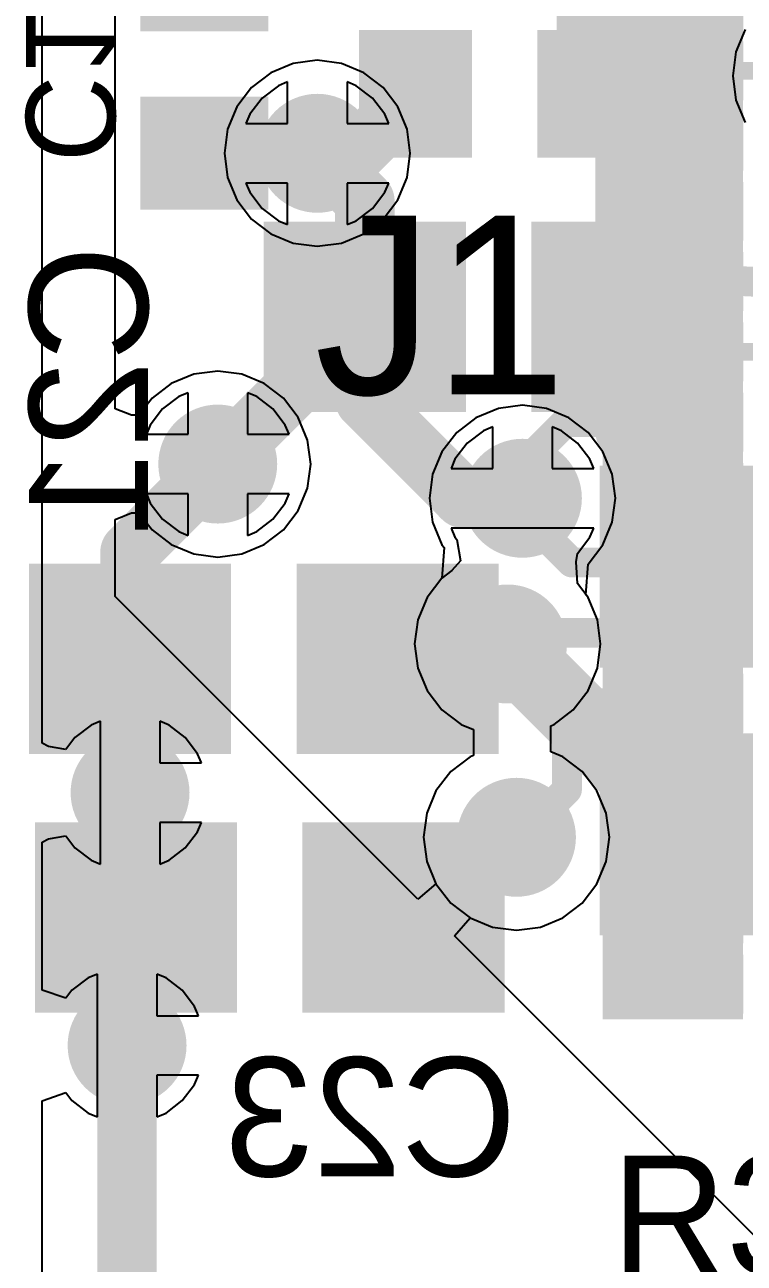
# Model space of a CAD drawing. Header units: millimetres. Extents: x 4.73 to 7.73, y 2.83 to 6.27.
# Drawn here: x 5.1046 to 5.3466, y 3.2408 to 3.6572 of the extents above; entities that cross this region are included whole.
import ezdxf

# ---------------------------------------------------------------- set-up
doc = ezdxf.new("R2010")
doc.units = ezdxf.units.MM
doc.header["$MEASUREMENT"] = 0
for name, color, linetype in [('BottomLayer', 5, 'Continuous'), ('BottomOverlay', 54, 'Continuous'), ('BottomPaste', 16, 'Continuous'), ('BottomSolder', 6, 'Continuous'), ('MidLayer1', 16, 'Continuous'), ('MidLayer2', 76, 'Continuous'), ('MultiLayer', 9, 'Continuous'), ('TopLayer', 1, 'Continuous'), ('TopOverlay', 2, 'Continuous'), ('TopPaste', 8, 'Continuous'), ('TopSolder', 216, 'Continuous')]:
    doc.layers.add(name, color=color, linetype=linetype)

msp = doc.modelspace()

# ---------------------------------------------------------------- linework, layer by layer
at = {"layer": 'BottomLayer'}
for points, const_width in [([(5.296, 3.634), (5.296, 3.70451)], 0.025), ([(5.216, 3.614), (5.236, 3.634)], 0.02), ([(5.296, 3.634), (5.309, 3.621)], 0.025), ([(5.309, 3.559), (5.309, 3.621)], 0.025), ([(5.165, 3.614), (5.203, 3.614)], 0.02), ([(5.203, 3.614), (5.216, 3.614)], 0.02), ([(5.203, 3.614), (5.219, 3.598)], 0.02), ([(5.219, 3.559), (5.219, 3.598)], 0.02), ([(5.1695, 3.5095), (5.219, 3.559)], 0.02), ([(5.219, 3.531), (5.219, 3.559)], 0.02), ([(5.309, 3.521), (5.309, 3.559)], 0.025), ([(5.219, 3.531), (5.252, 3.498)], 0.02), ([(5.309, 3.521), (5.33, 3.5)], 0.025), ([(5.14, 3.48), (5.1695, 3.5095)], 0.02), ([(5.33, 3.475), (5.33, 3.5)], 0.025), ([(5.252, 3.498), (5.272, 3.498)], 0.02), ([(5.14, 3.444), (5.14, 3.48)], 0.02), ([(5.33, 3.475), (5.383, 3.475)], 0.025), ([(5.267, 3.448), (5.267, 3.449)], 0.025), ([(5.267, 3.448), (5.33, 3.385)], 0.025), ([(5.14, 3.399), (5.14, 3.444)], 0.02), ([(5.14, 3.314), (5.14, 3.399)], 0.02), ([(5.139, 3.201), (5.139, 3.314)], 0.02)]:
    msp.add_lwpolyline(points, dxfattribs=dict(at, const_width=const_width))
for points, const_width in [([(5.231, 3.634, 1), (5.241, 3.634, 1)], 0.01), ([(5.28975, 3.634, 1), (5.30225, 3.634, 1)], 0.0125), ([(5.28975, 3.634, 1), (5.30225, 3.634, 1)], 0.0125), ([(5.30275, 3.621, 1), (5.31525, 3.621, 1)], 0.0125), ([(5.30275, 3.621, 1), (5.31525, 3.621, 1)], 0.0125), ([(5.195, 3.614, 1), (5.211, 3.614, 1)], 0.016), ([(5.16, 3.614, 1), (5.17, 3.614, 1)], 0.01), ([(5.198, 3.614, 1), (5.208, 3.614, 1)], 0.01), ([(5.198, 3.614, 1), (5.208, 3.614, 1)], 0.01), ([(5.198, 3.614, 1), (5.208, 3.614, 1)], 0.01), ([(5.211, 3.614, 1), (5.221, 3.614, 1)], 0.01), ([(5.211, 3.614, 1), (5.221, 3.614, 1)], 0.01), ([(5.214, 3.598, 1), (5.224, 3.598, 1)], 0.01), ([(5.214, 3.598, 1), (5.224, 3.598, 1)], 0.01), ([(5.214, 3.559, 1), (5.224, 3.559, 1)], 0.01), ([(5.214, 3.559, 1), (5.224, 3.559, 1)], 0.01), ([(5.214, 3.559, 1), (5.224, 3.559, 1)], 0.01), ([(5.30275, 3.559, 1), (5.31525, 3.559, 1)], 0.0125), ([(5.30275, 3.559, 1), (5.31525, 3.559, 1)], 0.0125), ([(5.214, 3.531, 1), (5.224, 3.531, 1)], 0.01), ([(5.214, 3.531, 1), (5.224, 3.531, 1)], 0.01), ([(5.30275, 3.521, 1), (5.31525, 3.521, 1)], 0.0125), ([(5.30275, 3.521, 1), (5.31525, 3.521, 1)], 0.0125), ([(5.1615, 3.5095, 1), (5.1775, 3.5095, 1)], 0.016), ([(5.1645, 3.5095, 1), (5.1745, 3.5095, 1)], 0.01), ([(5.1645, 3.5095, 1), (5.1745, 3.5095, 1)], 0.01), ([(5.264, 3.498, 1), (5.28, 3.498, 1)], 0.016), ([(5.32375, 3.5, 1), (5.33625, 3.5, 1)], 0.0125), ([(5.32375, 3.5, 1), (5.33625, 3.5, 1)], 0.0125), ([(5.247, 3.498, 1), (5.257, 3.498, 1)], 0.01), ([(5.247, 3.498, 1), (5.257, 3.498, 1)], 0.01), ([(5.267, 3.498, 1), (5.277, 3.498, 1)], 0.01), ([(5.135, 3.48, 1), (5.145, 3.48, 1)], 0.01), ([(5.135, 3.48, 1), (5.145, 3.48, 1)], 0.01), ([(5.32375, 3.475, 1), (5.33625, 3.475, 1)], 0.0125), ([(5.32375, 3.475, 1), (5.33625, 3.475, 1)], 0.0125), ([(5.259, 3.449, 1), (5.275, 3.449, 1)], 0.016), ([(5.26075, 3.449, 1), (5.27325, 3.449, 1)], 0.0125), ([(5.26075, 3.448, 1), (5.27325, 3.448, 1)], 0.0125), ([(5.26075, 3.448, 1), (5.27325, 3.448, 1)], 0.0125), ([(5.135, 3.444, 1), (5.145, 3.444, 1)], 0.01), ([(5.135, 3.444, 1), (5.145, 3.444, 1)], 0.01), ([(5.132, 3.399, 1), (5.148, 3.399, 1)], 0.016), ([(5.135, 3.399, 1), (5.145, 3.399, 1)], 0.01), ([(5.135, 3.399, 1), (5.145, 3.399, 1)], 0.01), ([(5.262, 3.384, 1), (5.278, 3.384, 1)], 0.016), ([(5.32375, 3.385, 1), (5.33625, 3.385, 1)], 0.0125), ([(5.131, 3.314, 1), (5.147, 3.314, 1)], 0.016), ([(5.134, 3.314, 1), (5.144, 3.314, 1)], 0.01), ([(5.135, 3.314, 1), (5.145, 3.314, 1)], 0.01)]:
    msp.add_lwpolyline(points, format="xyb", close=True, dxfattribs=dict(at, const_width=const_width))
for points in [[(5.221, 3.6165), (5.251, 3.6165), (5.221, 3.6515), (5.251, 3.6515)], [(5.281, 3.6165), (5.311, 3.6165), (5.281, 3.6515), (5.311, 3.6515)], [(5.1825, 3.599), (5.1825, 3.629), (5.1475, 3.599), (5.1475, 3.629)], [(5.249, 3.587), (5.189, 3.587), (5.249, 3.531), (5.189, 3.531)], [(5.339, 3.587), (5.279, 3.587), (5.339, 3.531), (5.279, 3.531)], [(5.358, 3.445), (5.358, 3.505), (5.302, 3.445), (5.302, 3.505)], [(5.17, 3.472), (5.11, 3.472), (5.17, 3.416), (5.11, 3.416)], [(5.26, 3.472), (5.2, 3.472), (5.26, 3.416), (5.2, 3.416)], [(5.358, 3.355), (5.358, 3.415), (5.302, 3.355), (5.302, 3.415)], [(5.172, 3.385), (5.112, 3.385), (5.172, 3.329), (5.112, 3.329)], [(5.262, 3.385), (5.202, 3.385), (5.262, 3.329), (5.202, 3.329)]]:
    msp.add_solid(points, dxfattribs=at)
at = {"layer": 'BottomOverlay', "const_width": 0.01}
for points in [[(5.319, 3.659), (5.336, 3.67)], [(5.346, 3.571), (5.39289, 3.56859)]]:
    msp.add_lwpolyline(points, dxfattribs=at)
at = {"layer": 'BottomOverlay', "const_width": 0.005}
for points in [[(5.3165, 3.659, 1), (5.3215, 3.659, 1)], [(5.3435, 3.571, 1), (5.3485, 3.571, 1)]]:
    msp.add_lwpolyline(points, format="xyb", close=True, dxfattribs=at)
at = {"layer": 'BottomPaste'}
for points in [[(5.221, 3.6165), (5.251, 3.6165), (5.221, 3.6515), (5.251, 3.6515)], [(5.281, 3.6165), (5.311, 3.6165), (5.281, 3.6515), (5.311, 3.6515)], [(5.1825, 3.599), (5.1825, 3.629), (5.1475, 3.599), (5.1475, 3.629)], [(5.249, 3.587), (5.189, 3.587), (5.249, 3.531), (5.189, 3.531)], [(5.339, 3.587), (5.279, 3.587), (5.339, 3.531), (5.279, 3.531)], [(5.358, 3.445), (5.358, 3.505), (5.302, 3.445), (5.302, 3.505)], [(5.17, 3.472), (5.11, 3.472), (5.17, 3.416), (5.11, 3.416)], [(5.26, 3.472), (5.2, 3.472), (5.26, 3.416), (5.2, 3.416)], [(5.358, 3.355), (5.358, 3.415), (5.302, 3.355), (5.302, 3.415)], [(5.172, 3.385), (5.112, 3.385), (5.172, 3.329), (5.112, 3.329)], [(5.262, 3.385), (5.202, 3.385), (5.262, 3.329), (5.202, 3.329)]]:
    msp.add_solid(points, dxfattribs=at)
at = {"layer": 'BottomSolder', "const_width": 0.02}
for points in [[(5.193, 3.614, 1), (5.213, 3.614, 1)], [(5.1595, 3.5095, 1), (5.1795, 3.5095, 1)], [(5.262, 3.498, 1), (5.282, 3.498, 1)], [(5.257, 3.449, 1), (5.277, 3.449, 1)], [(5.13, 3.399, 1), (5.15, 3.399, 1)], [(5.26, 3.384, 1), (5.28, 3.384, 1)], [(5.129, 3.314, 1), (5.149, 3.314, 1)]]:
    msp.add_lwpolyline(points, format="xyb", close=True, dxfattribs=at)
at = {"layer": 'BottomSolder'}
for points in [[(5.1865, 3.655), (5.1865, 3.693), (5.1435, 3.655), (5.1435, 3.693)], [(5.217, 3.6125), (5.255, 3.6125), (5.217, 3.6555), (5.255, 3.6555)], [(5.277, 3.6125), (5.315, 3.6125), (5.277, 3.6555), (5.315, 3.6555)], [(5.1865, 3.595), (5.1865, 3.633), (5.1435, 3.595), (5.1435, 3.633)], [(5.253, 3.591), (5.185, 3.591), (5.253, 3.527), (5.185, 3.527)], [(5.343, 3.591), (5.275, 3.591), (5.343, 3.527), (5.275, 3.527)], [(5.362, 3.441), (5.362, 3.509), (5.298, 3.441), (5.298, 3.509)], [(5.174, 3.476), (5.106, 3.476), (5.174, 3.412), (5.106, 3.412)], [(5.264, 3.476), (5.196, 3.476), (5.264, 3.412), (5.196, 3.412)], [(5.362, 3.351), (5.362, 3.419), (5.298, 3.351), (5.298, 3.419)], [(5.176, 3.389), (5.108, 3.389), (5.176, 3.325), (5.108, 3.325)], [(5.266, 3.389), (5.198, 3.389), (5.266, 3.325), (5.198, 3.325)]]:
    msp.add_solid(points, dxfattribs=at)
at = {"layer": 'MidLayer1'}
for p, q in [((5.11039, 3.41567), (5.11039, 4.05961)), ((5.34692, 3.65563), (5.3438, 3.64809)), ((5.3438, 3.64809), (5.34273, 3.64)), ((5.34273, 3.64), (5.3438, 3.63191)), ((5.18989, 3.63671), (5.18446, 3.63254)), ((5.193, 3.638), (5.18989, 3.63671)), ((5.193, 3.624), (5.193, 3.638)), ((5.21611, 3.63671), (5.213, 3.638)), ((5.213, 3.638), (5.213, 3.624)), ((5.22154, 3.63254), (5.21611, 3.63671)), ((5.18446, 3.63254), (5.18029, 3.62711)), ((5.22571, 3.62711), (5.22154, 3.63254)), ((5.3438, 3.63191), (5.34692, 3.62437)), ((5.18029, 3.62711), (5.179, 3.624)), ((5.179, 3.624), (5.193, 3.624)), ((5.213, 3.624), (5.227, 3.624)), ((5.227, 3.624), (5.22571, 3.62711)), ((5.193, 3.604), (5.179, 3.604)), ((5.179, 3.604), (5.18029, 3.60089)), ((5.193, 3.59), (5.193, 3.604)), ((5.227, 3.604), (5.213, 3.604)), ((5.213, 3.604), (5.213, 3.59)), ((5.22571, 3.60089), (5.227, 3.604)), ((5.18029, 3.60089), (5.18446, 3.59546)), ((5.22154, 3.59546), (5.22571, 3.60089)), ((5.18446, 3.59546), (5.18989, 3.59129)), ((5.21611, 3.59129), (5.22154, 3.59546)), ((5.18989, 3.59129), (5.193, 3.59)), ((5.213, 3.59), (5.21611, 3.59129)), ((5.15639, 3.53221), (5.15096, 3.52804)), ((5.1595, 3.5335), (5.15639, 3.53221)), ((5.1595, 3.5195), (5.1595, 3.5335)), ((5.18261, 3.53221), (5.1795, 3.5335)), ((5.1795, 3.5335), (5.1795, 3.5195)), ((5.18804, 3.52804), (5.18261, 3.53221)), ((5.15096, 3.52804), (5.14679, 3.52261)), ((5.19221, 3.52261), (5.18804, 3.52804)), ((5.14679, 3.52261), (5.1455, 3.5195)), ((5.1455, 3.5195), (5.1595, 3.5195)), ((5.1795, 3.5195), (5.1935, 3.5195)), ((5.1935, 3.5195), (5.19221, 3.52261)), ((5.25889, 3.52071), (5.25346, 3.51654)), ((5.262, 3.522), (5.25889, 3.52071)), ((5.262, 3.508), (5.262, 3.522)), ((5.28511, 3.52071), (5.282, 3.522)), ((5.282, 3.522), (5.282, 3.508)), ((5.29054, 3.51654), (5.28511, 3.52071)), ((5.25346, 3.51654), (5.24929, 3.51111)), ((5.29471, 3.51111), (5.29054, 3.51654)), ((5.24929, 3.51111), (5.248, 3.508)), ((5.296, 3.508), (5.29471, 3.51111)), ((5.248, 3.508), (5.262, 3.508)), ((5.282, 3.508), (5.296, 3.508)), ((5.1595, 3.4995), (5.1455, 3.4995)), ((5.1455, 3.4995), (5.14679, 3.49639)), ((5.1595, 3.4855), (5.1595, 3.4995)), ((5.1935, 3.4995), (5.1795, 3.4995)), ((5.1795, 3.4995), (5.1795, 3.4855)), ((5.19221, 3.49639), (5.1935, 3.4995)), ((5.14679, 3.49639), (5.15096, 3.49096)), ((5.18804, 3.49096), (5.19221, 3.49639)), ((5.15096, 3.49096), (5.15639, 3.48679)), ((5.18261, 3.48679), (5.18804, 3.49096)), ((5.15639, 3.48679), (5.1595, 3.4855)), ((5.1795, 3.4855), (5.18261, 3.48679)), ((5.296, 3.488), (5.248, 3.488)), ((5.248, 3.488), (5.24929, 3.48489)), ((5.29471, 3.48489), (5.296, 3.488)), ((5.24929, 3.48489), (5.24988, 3.48412)), ((5.24988, 3.48412), (5.2512, 3.47696)), ((5.29054, 3.47946), (5.29471, 3.48489)), ((5.29006, 3.47662), (5.29054, 3.47946)), ((5.24825, 3.47369), (5.24489, 3.47111)), ((5.2512, 3.47696), (5.24825, 3.47369)), ((5.29048, 3.46932), (5.29006, 3.47662)), ((5.24489, 3.47111), (5.23992, 3.46463)), ((5.29408, 3.46463), (5.29048, 3.46932)), ((5.23992, 3.46463), (5.2368, 3.45709)), ((5.2972, 3.45709), (5.29408, 3.46463)), ((5.2368, 3.45709), (5.23573, 3.449)), ((5.29827, 3.449), (5.2972, 3.45709)), ((5.23573, 3.449), (5.2368, 3.44091)), ((5.2972, 3.44091), (5.29827, 3.449)), ((5.2368, 3.44091), (5.23992, 3.43337)), ((5.29408, 3.43337), (5.2972, 3.44091)), ((5.23992, 3.43337), (5.24489, 3.42689)), ((5.28911, 3.42689), (5.29408, 3.43337)), ((5.24489, 3.42689), (5.25137, 3.42192)), ((5.28263, 3.42192), (5.28911, 3.42689)), ((5.12689, 3.42171), (5.12146, 3.41754)), ((5.13, 3.423), (5.12689, 3.42171)), ((5.13, 3.399), (5.13, 3.423)), ((5.15311, 3.42171), (5.15, 3.423)), ((5.15, 3.423), (5.15, 3.409)), ((5.15854, 3.41754), (5.15311, 3.42171)), ((5.25137, 3.42192), (5.2555, 3.42021)), ((5.2555, 3.42021), (5.2555, 3.41155)), ((5.2815, 3.42145), (5.28263, 3.42192)), ((5.2815, 3.41279), (5.2815, 3.42145)), ((5.11255, 3.41456), (5.11039, 3.41567)), ((5.12146, 3.41754), (5.11839, 3.41355)), ((5.16271, 3.41211), (5.15854, 3.41754)), ((5.11839, 3.41355), (5.11255, 3.41456)), ((5.164, 3.409), (5.16271, 3.41211)), ((5.25437, 3.41108), (5.24789, 3.40611)), ((5.2555, 3.41155), (5.25437, 3.41108)), ((5.28563, 3.41108), (5.2815, 3.41279)), ((5.29211, 3.40611), (5.28563, 3.41108)), ((5.15, 3.409), (5.164, 3.409)), ((5.24789, 3.40611), (5.24292, 3.39963)), ((5.29708, 3.39963), (5.29211, 3.40611)), ((5.13, 3.375), (5.13, 3.399)), ((5.24292, 3.39963), (5.2398, 3.39209)), ((5.3002, 3.39209), (5.29708, 3.39963)), ((5.2398, 3.39209), (5.23873, 3.384)), ((5.30127, 3.384), (5.3002, 3.39209)), ((5.164, 3.389), (5.15, 3.389)), ((5.15, 3.389), (5.15, 3.375)), ((5.15854, 3.38046), (5.16271, 3.38589)), ((5.16271, 3.38589), (5.164, 3.389)), ((5.11039, 3.38233), (5.11255, 3.38344)), ((5.11039, 3.33257), (5.11039, 3.38233)), ((5.11255, 3.38344), (5.11839, 3.38445)), ((5.11839, 3.38445), (5.12146, 3.38046)), ((5.23873, 3.384), (5.2398, 3.37591)), ((5.3002, 3.37591), (5.30127, 3.384)), ((5.12146, 3.38046), (5.12689, 3.37629)), ((5.15311, 3.37629), (5.15854, 3.38046)), ((5.12689, 3.37629), (5.13, 3.375)), ((5.15, 3.375), (5.15311, 3.37629)), ((5.2398, 3.37591), (5.24292, 3.36837)), ((5.29708, 3.36837), (5.3002, 3.37591)), ((5.24292, 3.36837), (5.24789, 3.36189)), ((5.29211, 3.36189), (5.29708, 3.36837)), ((5.24789, 3.36189), (5.25437, 3.35692)), ((5.28563, 3.35692), (5.29211, 3.36189)), ((5.25437, 3.35692), (5.26191, 3.3538)), ((5.27809, 3.3538), (5.28563, 3.35692)), ((5.26191, 3.3538), (5.27, 3.35273)), ((5.27, 3.35273), (5.27809, 3.3538)), ((5.12589, 3.33671), (5.12046, 3.33254)), ((5.129, 3.338), (5.12589, 3.33671)), ((5.129, 3.314), (5.129, 3.338)), ((5.15211, 3.33671), (5.149, 3.338)), ((5.149, 3.338), (5.149, 3.324)), ((5.15754, 3.33254), (5.15211, 3.33671)), ((5.11839, 3.32985), (5.11039, 3.33257)), ((5.12046, 3.33254), (5.11839, 3.32985)), ((5.16171, 3.32711), (5.15754, 3.33254)), ((5.149, 3.324), (5.163, 3.324)), ((5.163, 3.324), (5.16171, 3.32711)), ((5.129, 3.29), (5.129, 3.314)), ((5.163, 3.304), (5.149, 3.304)), ((5.149, 3.304), (5.149, 3.29)), ((5.16171, 3.30089), (5.163, 3.304)), ((5.15754, 3.29546), (5.16171, 3.30089)), ((5.11039, 3.29543), (5.11839, 3.29815)), ((5.11039, 3.19329), (5.11039, 3.29543)), ((5.11839, 3.29815), (5.12046, 3.29546)), ((5.12046, 3.29546), (5.12589, 3.29129)), ((5.15211, 3.29129), (5.15754, 3.29546)), ((5.12589, 3.29129), (5.129, 3.29)), ((5.149, 3.29), (5.15211, 3.29129))]:
    msp.add_line(p, q, dxfattribs=at)
at = {"layer": 'MidLayer1', "const_width": 0.016}
for points in [[(5.195, 3.614, 1), (5.211, 3.614, 1)], [(5.1615, 3.5095, 1), (5.1775, 3.5095, 1)], [(5.264, 3.498, 1), (5.28, 3.498, 1)], [(5.259, 3.449, 1), (5.275, 3.449, 1)], [(5.132, 3.399, 1), (5.148, 3.399, 1)], [(5.262, 3.384, 1), (5.278, 3.384, 1)], [(5.131, 3.314, 1), (5.147, 3.314, 1)]]:
    msp.add_lwpolyline(points, format="xyb", close=True, dxfattribs=at)
at = {"layer": 'MidLayer2'}
for p, q in [((5.135, 3.52812), (5.135, 3.704)), ((5.34692, 3.65563), (5.3438, 3.64809)), ((5.3438, 3.64809), (5.34273, 3.64)), ((5.19491, 3.6442), (5.18737, 3.64108)), ((5.203, 3.64527), (5.19491, 3.6442)), ((5.21109, 3.6442), (5.203, 3.64527)), ((5.21863, 3.64108), (5.21109, 3.6442)), ((5.18737, 3.64108), (5.18089, 3.63611)), ((5.22511, 3.63611), (5.21863, 3.64108)), ((5.34273, 3.64), (5.3438, 3.63191)), ((5.18089, 3.63611), (5.17592, 3.62963)), ((5.23008, 3.62963), (5.22511, 3.63611)), ((5.3438, 3.63191), (5.34692, 3.62437)), ((5.17592, 3.62963), (5.1728, 3.62209)), ((5.2332, 3.62209), (5.23008, 3.62963)), ((5.1728, 3.62209), (5.17173, 3.614)), ((5.23427, 3.614), (5.2332, 3.62209)), ((5.17173, 3.614), (5.1728, 3.60591)), ((5.2332, 3.60591), (5.23427, 3.614)), ((5.1728, 3.60591), (5.17592, 3.59837)), ((5.23008, 3.59837), (5.2332, 3.60591)), ((5.17592, 3.59837), (5.18089, 3.59189)), ((5.22511, 3.59189), (5.23008, 3.59837)), ((5.18089, 3.59189), (5.18737, 3.58692)), ((5.21863, 3.58692), (5.22511, 3.59189)), ((5.18737, 3.58692), (5.19491, 3.5838)), ((5.21109, 3.5838), (5.21863, 3.58692)), ((5.19491, 3.5838), (5.203, 3.58273)), ((5.203, 3.58273), (5.21109, 3.5838)), ((5.1695, 3.54077), (5.16141, 3.5397)), ((5.17759, 3.5397), (5.1695, 3.54077)), ((5.15387, 3.53658), (5.14739, 3.53161)), ((5.16141, 3.5397), (5.15387, 3.53658)), ((5.18513, 3.53658), (5.17759, 3.5397)), ((5.19161, 3.53161), (5.18513, 3.53658)), ((5.14739, 3.53161), (5.143, 3.52589)), ((5.19658, 3.52513), (5.19161, 3.53161)), ((5.14047, 3.52592), (5.135, 3.52812)), ((5.26391, 3.5282), (5.25637, 3.52508)), ((5.272, 3.52927), (5.26391, 3.5282)), ((5.28009, 3.5282), (5.272, 3.52927)), ((5.28763, 3.52508), (5.28009, 3.5282)), ((5.143, 3.52589), (5.14047, 3.52592)), ((5.1997, 3.51759), (5.19658, 3.52513)), ((5.25637, 3.52508), (5.24989, 3.52011)), ((5.29411, 3.52011), (5.28763, 3.52508)), ((5.24989, 3.52011), (5.24492, 3.51363)), ((5.29908, 3.51363), (5.29411, 3.52011)), ((5.20077, 3.5095), (5.1997, 3.51759)), ((5.24492, 3.51363), (5.2418, 3.50609)), ((5.3022, 3.50609), (5.29908, 3.51363)), ((5.1997, 3.50141), (5.20077, 3.5095)), ((5.2418, 3.50609), (5.24073, 3.498)), ((5.30327, 3.498), (5.3022, 3.50609)), ((5.19658, 3.49387), (5.1997, 3.50141)), ((5.24073, 3.498), (5.2418, 3.48991)), ((5.3022, 3.48991), (5.30327, 3.498)), ((5.135, 3.49088), (5.14047, 3.49308)), ((5.135, 3.465), (5.135, 3.49088)), ((5.14047, 3.49308), (5.143, 3.49311)), ((5.143, 3.49311), (5.14739, 3.48739)), ((5.19161, 3.48739), (5.19658, 3.49387)), ((5.2418, 3.48991), (5.24492, 3.48237)), ((5.29908, 3.48237), (5.3022, 3.48991)), ((5.14739, 3.48739), (5.15387, 3.48242)), ((5.18513, 3.48242), (5.19161, 3.48739)), ((5.15387, 3.48242), (5.16141, 3.4793)), ((5.17759, 3.4793), (5.18513, 3.48242)), ((5.24562, 3.48145), (5.24489, 3.47111)), ((5.24492, 3.48237), (5.24562, 3.48145)), ((5.29411, 3.47589), (5.29908, 3.48237)), ((5.16141, 3.4793), (5.1695, 3.47823)), ((5.1695, 3.47823), (5.17759, 3.4793)), ((5.29338, 3.46555), (5.29411, 3.47589)), ((5.24489, 3.47111), (5.23992, 3.46463)), ((5.195, 3.405), (5.135, 3.465)), ((5.29408, 3.46463), (5.29338, 3.46555)), ((5.23992, 3.46463), (5.2368, 3.45709)), ((5.2972, 3.45709), (5.29408, 3.46463)), ((5.2368, 3.45709), (5.23573, 3.449)), ((5.29827, 3.449), (5.2972, 3.45709)), ((5.23573, 3.449), (5.2368, 3.44091)), ((5.2972, 3.44091), (5.29827, 3.449)), ((5.2368, 3.44091), (5.23992, 3.43337)), ((5.29408, 3.43337), (5.2972, 3.44091)), ((5.23992, 3.43337), (5.24489, 3.42689)), ((5.28911, 3.42689), (5.29408, 3.43337)), ((5.24489, 3.42689), (5.25137, 3.42192)), ((5.28263, 3.42192), (5.28911, 3.42689)), ((5.25137, 3.42192), (5.2555, 3.42021)), ((5.2555, 3.42021), (5.2555, 3.41155)), ((5.2815, 3.42145), (5.28263, 3.42192)), ((5.2815, 3.41279), (5.2815, 3.42145)), ((5.25437, 3.41108), (5.24789, 3.40611)), ((5.2555, 3.41155), (5.25437, 3.41108)), ((5.28563, 3.41108), (5.2815, 3.41279)), ((5.29211, 3.40611), (5.28563, 3.41108)), ((5.23681, 3.36319), (5.195, 3.405)), ((5.24789, 3.40611), (5.24292, 3.39963)), ((5.29708, 3.39963), (5.29211, 3.40611)), ((5.24292, 3.39963), (5.2398, 3.39209)), ((5.3002, 3.39209), (5.29708, 3.39963)), ((5.2398, 3.39209), (5.23873, 3.384)), ((5.30127, 3.384), (5.3002, 3.39209)), ((5.23873, 3.384), (5.2398, 3.37591)), ((5.3002, 3.37591), (5.30127, 3.384)), ((5.2398, 3.37591), (5.24292, 3.36837)), ((5.29708, 3.36837), (5.3002, 3.37591)), ((5.24292, 3.36837), (5.23681, 3.36319)), ((5.29211, 3.36189), (5.29708, 3.36837)), ((5.28563, 3.35692), (5.29211, 3.36189)), ((5.24919, 3.35081), (5.25437, 3.35692)), ((5.25437, 3.35692), (5.26191, 3.3538)), ((5.27809, 3.3538), (5.28563, 3.35692)), ((5.26191, 3.3538), (5.27, 3.35273)), ((5.27, 3.35273), (5.27809, 3.3538)), ((5.565, 3.035), (5.24919, 3.35081))]:
    msp.add_line(p, q, dxfattribs=at)
at = {"layer": 'MidLayer2', "const_width": 0.016}
for points in [[(5.195, 3.614, 1), (5.211, 3.614, 1)], [(5.1615, 3.5095, 1), (5.1775, 3.5095, 1)], [(5.264, 3.498, 1), (5.28, 3.498, 1)], [(5.259, 3.449, 1), (5.275, 3.449, 1)], [(5.132, 3.399, 1), (5.148, 3.399, 1)], [(5.262, 3.384, 1), (5.278, 3.384, 1)], [(5.131, 3.314, 1), (5.147, 3.314, 1)]]:
    msp.add_lwpolyline(points, format="xyb", close=True, dxfattribs=at)
at = {"layer": 'MultiLayer', "const_width": 0.016}
for points in [[(5.195, 3.614, 1), (5.211, 3.614, 1)], [(5.1615, 3.5095, 1), (5.1775, 3.5095, 1)], [(5.264, 3.498, 1), (5.28, 3.498, 1)], [(5.259, 3.449, 1), (5.275, 3.449, 1)], [(5.132, 3.399, 1), (5.148, 3.399, 1)], [(5.262, 3.384, 1), (5.278, 3.384, 1)], [(5.131, 3.314, 1), (5.147, 3.314, 1)]]:
    msp.add_lwpolyline(points, format="xyb", close=True, dxfattribs=at)
at = {"layer": 'TopLayer'}
for points, const_width in [([(5.32264, 3.64173), (5.37227, 3.64173)], 0.006), ([(5.32264, 3.54724), (5.38276, 3.54724)], 0.006), ([(5.264, 3.501), (5.28662, 3.52362)], 0.01), ([(5.28662, 3.52362), (5.32264, 3.52362)], 0.01), ([(5.264, 3.501), (5.28862, 3.47638)], 0.01), ([(5.32264, 3.5), (5.347, 3.5)], 0.006), ([(5.347, 3.5), (5.36, 3.487)], 0.006), ([(5.28862, 3.47638), (5.32264, 3.47638)], 0.01), ([(5.267, 3.449), (5.27076, 3.45276)], 0.01), ([(5.27076, 3.45276), (5.32264, 3.45276)], 0.01), ([(5.287, 3.418), (5.29813, 3.42913)], 0.01), ([(5.29813, 3.42913), (5.32264, 3.42913)], 0.01), ([(5.287, 3.4), (5.287, 3.418)], 0.01), ([(5.271, 3.384), (5.287, 3.4)], 0.01), ([(5.27, 3.384), (5.271, 3.384)], 0.01)]:
    msp.add_lwpolyline(points, dxfattribs=dict(at, const_width=const_width))
for points, const_width in [([(5.32114, 3.64173, 1), (5.32414, 3.64173, 1)], 0.003), ([(5.195, 3.614, 1), (5.211, 3.614, 1)], 0.016), ([(5.32114, 3.54724, 1), (5.32414, 3.54724, 1)], 0.003), ([(5.28412, 3.52362, 1), (5.28912, 3.52362, 1)], 0.005), ([(5.28412, 3.52362, 1), (5.28912, 3.52362, 1)], 0.005), ([(5.32014, 3.52362, 1), (5.32514, 3.52362, 1)], 0.005), ([(5.1615, 3.5095, 1), (5.1775, 3.5095, 1)], 0.016), ([(5.264, 3.498, 1), (5.28, 3.498, 1)], 0.016), ([(5.2615, 3.501, 1), (5.2665, 3.501, 1)], 0.005), ([(5.2615, 3.501, 1), (5.2665, 3.501, 1)], 0.005), ([(5.32114, 3.5, 1), (5.32414, 3.5, 1)], 0.003), ([(5.3455, 3.5, 1), (5.3485, 3.5, 1)], 0.003), ([(5.3455, 3.5, 1), (5.3485, 3.5, 1)], 0.003), ([(5.28612, 3.47638, 1), (5.29112, 3.47638, 1)], 0.005), ([(5.28612, 3.47638, 1), (5.29112, 3.47638, 1)], 0.005), ([(5.32014, 3.47638, 1), (5.32514, 3.47638, 1)], 0.005), ([(5.259, 3.449, 1), (5.275, 3.449, 1)], 0.016), ([(5.26826, 3.45276, 1), (5.27326, 3.45276, 1)], 0.005), ([(5.26826, 3.45276, 1), (5.27326, 3.45276, 1)], 0.005), ([(5.32014, 3.45276, 1), (5.32514, 3.45276, 1)], 0.005), ([(5.2645, 3.449, 1), (5.2695, 3.449, 1)], 0.005), ([(5.29563, 3.42913, 1), (5.30063, 3.42913, 1)], 0.005), ([(5.29563, 3.42913, 1), (5.30063, 3.42913, 1)], 0.005), ([(5.32014, 3.42913, 1), (5.32514, 3.42913, 1)], 0.005), ([(5.2845, 3.418, 1), (5.2895, 3.418, 1)], 0.005), ([(5.2845, 3.418, 1), (5.2895, 3.418, 1)], 0.005), ([(5.132, 3.399, 1), (5.148, 3.399, 1)], 0.016), ([(5.2845, 3.4, 1), (5.2895, 3.4, 1)], 0.005), ([(5.2845, 3.4, 1), (5.2895, 3.4, 1)], 0.005), ([(5.262, 3.384, 1), (5.278, 3.384, 1)], 0.016), ([(5.2675, 3.384, 1), (5.2725, 3.384, 1)], 0.005), ([(5.2685, 3.384, 1), (5.2735, 3.384, 1)], 0.005), ([(5.2685, 3.384, 1), (5.2735, 3.384, 1)], 0.005), ([(5.131, 3.314, 1), (5.147, 3.314, 1)], 0.016)]:
    msp.add_lwpolyline(points, format="xyb", close=True, dxfattribs=dict(at, const_width=const_width))
for points in [[(5.34232, 3.64764), (5.30295, 3.64764), (5.34232, 3.63583), (5.30295, 3.63583)], [(5.34232, 3.62402), (5.30295, 3.62402), (5.34232, 3.6122), (5.30295, 3.6122)], [(5.34232, 3.60039), (5.30295, 3.60039), (5.34232, 3.58858), (5.30295, 3.58858)], [(5.34232, 3.57677), (5.30295, 3.57677), (5.34232, 3.56496), (5.30295, 3.56496)], [(5.34232, 3.55315), (5.30295, 3.55315), (5.34232, 3.54134), (5.30295, 3.54134)], [(5.34232, 3.52953), (5.30295, 3.52953), (5.34232, 3.51772), (5.30295, 3.51772)], [(5.34232, 3.50591), (5.30295, 3.50591), (5.34232, 3.49409), (5.30295, 3.49409)], [(5.34232, 3.48228), (5.30295, 3.48228), (5.34232, 3.47047), (5.30295, 3.47047)], [(5.34232, 3.45866), (5.30295, 3.45866), (5.34232, 3.44685), (5.30295, 3.44685)], [(5.34232, 3.43504), (5.30295, 3.43504), (5.34232, 3.42323), (5.30295, 3.42323)], [(5.34232, 3.41142), (5.30295, 3.41142), (5.34232, 3.39961), (5.30295, 3.39961)], [(5.34232, 3.3878), (5.30295, 3.3878), (5.34232, 3.37598), (5.30295, 3.37598)], [(5.34232, 3.36417), (5.30295, 3.36417), (5.34232, 3.35236), (5.30295, 3.35236)], [(5.34232, 3.34055), (5.30295, 3.34055), (5.34232, 3.32874), (5.30295, 3.32874)]]:
    msp.add_solid(points, dxfattribs=at)
at = {"layer": 'TopPaste'}
for points in [[(5.34232, 3.64764), (5.30295, 3.64764), (5.34232, 3.63583), (5.30295, 3.63583)], [(5.34232, 3.62402), (5.30295, 3.62402), (5.34232, 3.6122), (5.30295, 3.6122)], [(5.34232, 3.60039), (5.30295, 3.60039), (5.34232, 3.58858), (5.30295, 3.58858)], [(5.34232, 3.57677), (5.30295, 3.57677), (5.34232, 3.56496), (5.30295, 3.56496)], [(5.34232, 3.55315), (5.30295, 3.55315), (5.34232, 3.54134), (5.30295, 3.54134)], [(5.34232, 3.52953), (5.30295, 3.52953), (5.34232, 3.51772), (5.30295, 3.51772)], [(5.34232, 3.50591), (5.30295, 3.50591), (5.34232, 3.49409), (5.30295, 3.49409)], [(5.34232, 3.48228), (5.30295, 3.48228), (5.34232, 3.47047), (5.30295, 3.47047)], [(5.34232, 3.45866), (5.30295, 3.45866), (5.34232, 3.44685), (5.30295, 3.44685)], [(5.34232, 3.43504), (5.30295, 3.43504), (5.34232, 3.42323), (5.30295, 3.42323)], [(5.34232, 3.41142), (5.30295, 3.41142), (5.34232, 3.39961), (5.30295, 3.39961)], [(5.34232, 3.3878), (5.30295, 3.3878), (5.34232, 3.37598), (5.30295, 3.37598)], [(5.34232, 3.36417), (5.30295, 3.36417), (5.34232, 3.35236), (5.30295, 3.35236)], [(5.34232, 3.34055), (5.30295, 3.34055), (5.34232, 3.32874), (5.30295, 3.32874)]]:
    msp.add_solid(points, dxfattribs=at)
at = {"layer": 'TopSolder', "const_width": 0.02}
for points in [[(5.193, 3.614, 1), (5.213, 3.614, 1)], [(5.1595, 3.5095, 1), (5.1795, 3.5095, 1)], [(5.262, 3.498, 1), (5.282, 3.498, 1)], [(5.257, 3.449, 1), (5.277, 3.449, 1)], [(5.13, 3.399, 1), (5.15, 3.399, 1)], [(5.26, 3.384, 1), (5.28, 3.384, 1)], [(5.129, 3.314, 1), (5.149, 3.314, 1)]]:
    msp.add_lwpolyline(points, format="xyb", close=True, dxfattribs=at)
at = {"layer": 'TopSolder'}
for points in [[(5.34632, 3.67526), (5.29895, 3.67526), (5.34632, 3.65545), (5.29895, 3.65545)], [(5.34626, 3.32283), (5.34626, 3.67323), (5.29902, 3.32283), (5.29902, 3.67323)], [(5.34632, 3.65164), (5.29895, 3.65164), (5.34632, 3.63183), (5.29895, 3.63183)], [(5.34632, 3.62802), (5.29895, 3.62802), (5.34632, 3.6082), (5.29895, 3.6082)], [(5.34632, 3.60439), (5.29895, 3.60439), (5.34632, 3.58458), (5.29895, 3.58458)], [(5.34632, 3.58077), (5.29895, 3.58077), (5.34632, 3.56096), (5.29895, 3.56096)], [(5.34632, 3.55715), (5.29895, 3.55715), (5.34632, 3.53734), (5.29895, 3.53734)], [(5.34632, 3.53353), (5.29895, 3.53353), (5.34632, 3.51372), (5.29895, 3.51372)], [(5.34632, 3.50991), (5.29895, 3.50991), (5.34632, 3.49009), (5.29895, 3.49009)], [(5.34632, 3.48628), (5.29895, 3.48628), (5.34632, 3.46647), (5.29895, 3.46647)], [(5.34632, 3.46266), (5.29895, 3.46266), (5.34632, 3.44285), (5.29895, 3.44285)], [(5.34632, 3.43904), (5.29895, 3.43904), (5.34632, 3.41923), (5.29895, 3.41923)], [(5.34632, 3.41542), (5.29895, 3.41542), (5.34632, 3.39561), (5.29895, 3.39561)], [(5.34632, 3.3918), (5.29895, 3.3918), (5.34632, 3.37198), (5.29895, 3.37198)], [(5.34632, 3.36817), (5.29895, 3.36817), (5.34632, 3.34836), (5.29895, 3.34836)], [(5.34632, 3.34455), (5.29895, 3.34455), (5.34632, 3.32474), (5.29895, 3.32474)]]:
    msp.add_solid(points, dxfattribs=at)

# ---------------------------------------------------------------- texts
at = {"layer": 'BottomOverlay', "text_generation_flag": 2}
for s, height, rotation, p in [('C13', 0.03, 270, (5.105, 3.611)), ('C21', 0.04, 90, (5.146, 3.583))]:
    msp.add_text(s, height=height, rotation=rotation, dxfattribs=at).set_placement(p)
msp.add_text('C23', height=0.04, dxfattribs=at).set_placement((5.27, 3.27))
at = {"layer": 'TopOverlay'}
for s, height, p in [('J1', 0.06, (5.202, 3.533)), ('R3', 0.04, (5.302, 3.237))]:
    msp.add_text(s, height=height, dxfattribs=at).set_placement(p)

doc.saveas('drawing.dxf')
